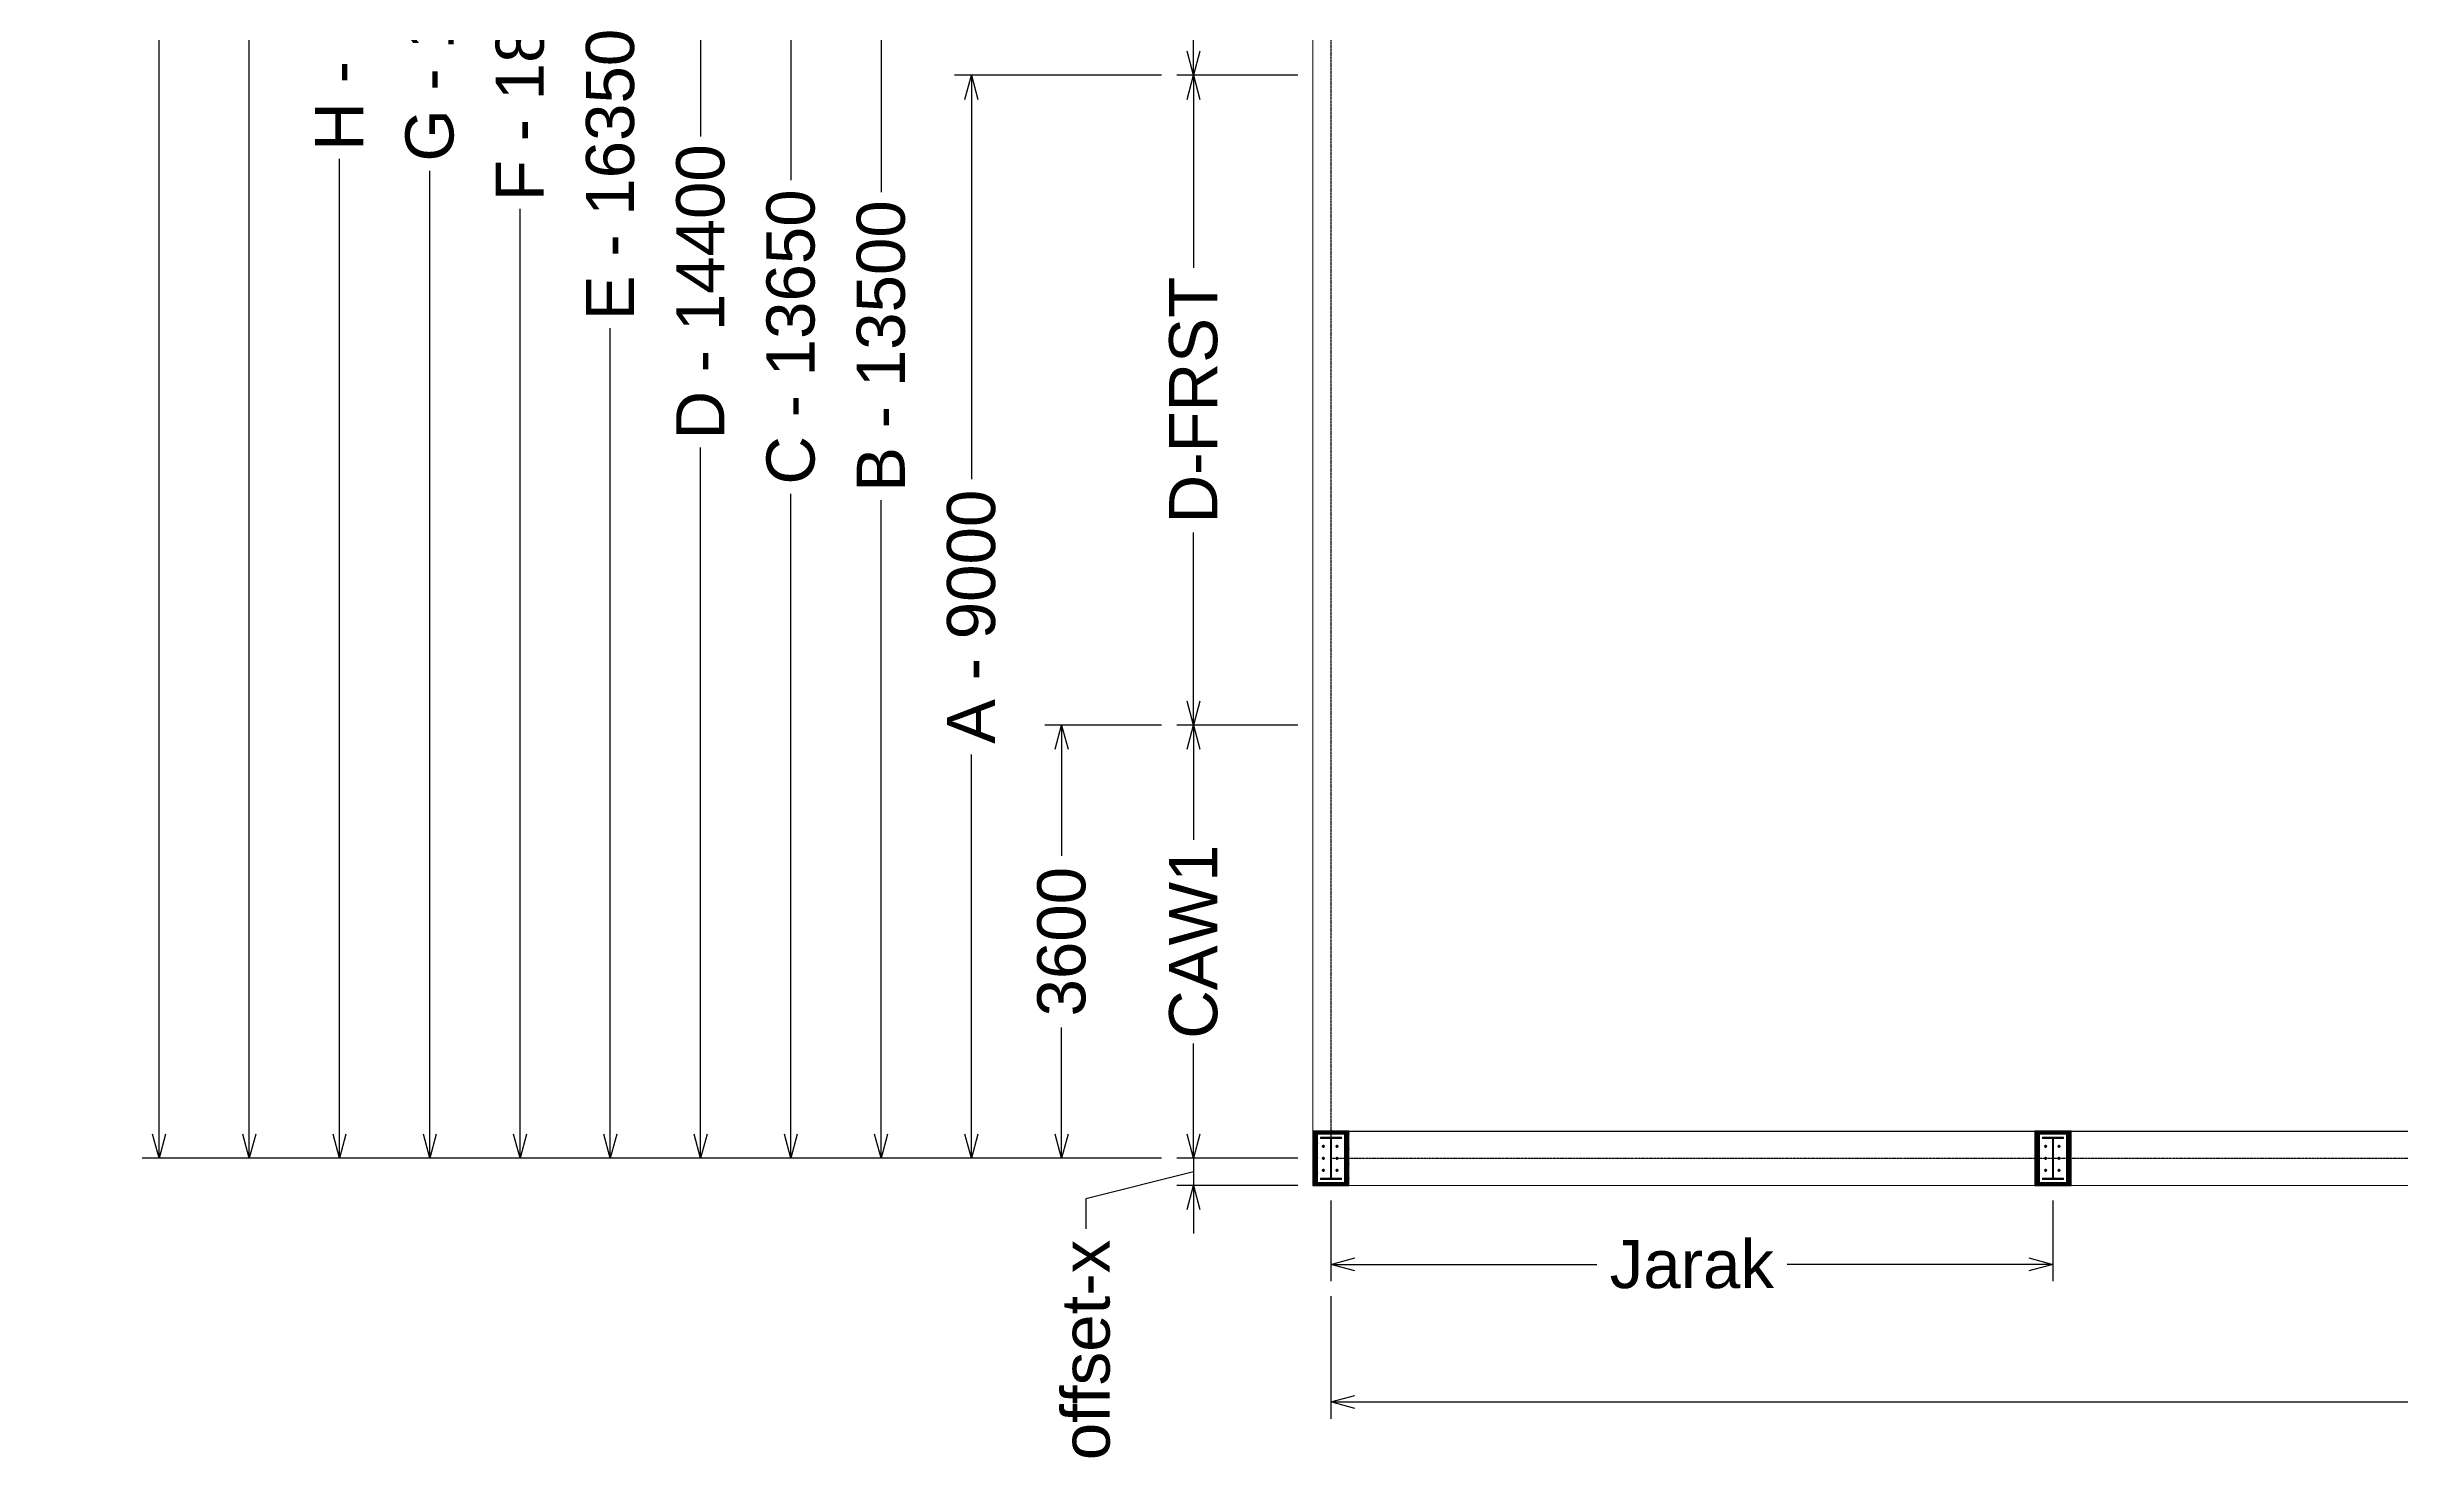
# Model space of a CAD drawing. Header units: millimetres. Extents: x -61993 to 642891, y -429158 to 50967.
# Drawn here: x 498234 to 517793, y -376940 to -365158 of the extents above; entities that cross this region are included whole.
import ezdxf

# ---------------------------------------------------------------- set-up
doc = ezdxf.new("R2010")
doc.units = ezdxf.units.MM
doc.linetypes.add('CENTER', pattern=[50.8, 31.75, -6.35, 6.35, -6.35])
for name, color, linetype, lineweight in [('0.00', 252, 'Continuous', 0), ('0.05', 40, 'Continuous', 5), ('0.09', 172, 'Continuous', 9), ('0.13', 10, 'Continuous', 13), ('WF 300 X 150', 43, 'Continuous', 0)]:
    doc.layers.add(name, color=color, linetype=linetype, lineweight=lineweight)
doc.layers.add('Steel', color=152, linetype='Continuous')
doc.styles.add('SANSERIF', font='sanss___.ttf', dxfattribs={"height": 2})
doc.dimstyles.new('Sagoe_2_mm', dxfattribs={"dimscale": 25, "dimtxt": 2, "dimasz": 1, "dimexe": 0.7, "dimexo": 0.625, "dimtad": 0, "dimdec": 0, "dimzin": 1, "dimdsep": 46, "dimtxsty": 'SANSERIF', "dimblk": 'OPEN30', "dimcen": 1, "dimclrd": 1, "dimclre": 1, "dimclrt": 152, "dimadec": 0, "dimazin": 0, "dimtfac": 1, "dimtdec": 0, "dimtofl": 0, "dimtmove": 1, "dimatfit": 3, "dimfxl": 1, "dimarcsym": 0})
pattern_1 = [(45, (1363.141, -798.975), (-8.838835, 8.838835), []), (45, (1371.98, -798.975), (-8.838835, 8.838835), [15.625, -3.125, 0, -3.125])]

# ---------------------------------------------------------------- blocks, each defined once
blk = doc.blocks.new('_Open30')
at = {"color": 0, "linetype": 'ByBlock', "lineweight": -2}
for p, q in [((-1, 0.268), (0, 0)), ((0, 0), (-1, -0.268)), ((0, 0), (-1, 0))]:
    blk.add_line(p, q, dxfattribs=at)
blk = doc.blocks.new('*D126')
at = {"color": 1, "lineweight": -2, "transparency": 16777216}
for p, q in [((508901, -374742), (508901, -375414)), ((514901, -374742), (514901, -375414)), ((509101, -375274), (511110, -375274)), ((514701, -375274), (512693, -375274))]:
    blk.add_line(p, q, dxfattribs=at)
at = {"layer": 'Defpoints', "color": 0, "transparency": 16777216}
for p in [(508901, -374617), (514901, -374617), (514901, -375274)]:
    blk.add_point(p, dxfattribs=at)
at = {"color": 1, "lineweight": -2, "transparency": 16777216, "xscale": 200, "yscale": 200, "zscale": 200, "rotation": 180}
blk.add_blockref('_Open30', (508901, -375274), dxfattribs=at)
at = {"color": 1, "lineweight": -2, "transparency": 16777216, "xscale": 200, "yscale": 200, "zscale": 200}
blk.add_blockref('_Open30', (514901, -375274), dxfattribs=at)
at = {"color": 152, "transparency": 16777216, "insert": (511901, -375274), "char_height": 400, "attachment_point": 5, "style": 'SANSERIF'}
blk.add_mtext('Jarak', dxfattribs=at)
blk = doc.blocks.new('*D127')
at = {"color": 1, "lineweight": -2, "transparency": 16777216}
for p, q in [((640901, -374742), (640901, -376557)), ((508901, -375539), (508901, -376557)), ((509101, -376417), (573813, -376417)), ((640701, -376417), (575990, -376417))]:
    blk.add_line(p, q, dxfattribs=at)
at = {"layer": 'Defpoints', "color": 0, "transparency": 16777216}
for p in [(640901, -374617), (508901, -375414), (640901, -376417)]:
    blk.add_point(p, dxfattribs=at)
at = {"color": 1, "lineweight": -2, "transparency": 16777216, "xscale": 200, "yscale": 200, "zscale": 200, "rotation": 180}
blk.add_blockref('_Open30', (508901, -376417), dxfattribs=at)
at = {"color": 1, "lineweight": -2, "transparency": 16777216, "xscale": 200, "yscale": 200, "zscale": 200}
blk.add_blockref('_Open30', (640901, -376417), dxfattribs=at)
at = {"color": 152, "transparency": 16777216, "insert": (574901, -376417), "char_height": 400, "attachment_point": 5, "style": 'SANSERIF'}
blk.add_mtext('Panjang', dxfattribs=at)
blk = doc.blocks.new('*D128')
at = {"color": 1, "lineweight": -2, "transparency": 16777216}
for p, q in [((508626, -370792), (507620, -370792)), ((507760, -370992), (507760, -371745)), ((507760, -374192), (507760, -373439)), ((508626, -374392), (507620, -374392))]:
    blk.add_line(p, q, dxfattribs=at)
at = {"layer": 'Defpoints', "color": 0, "transparency": 16777216}
for p in [(507760, -370792), (508751, -370792), (508751, -374392)]:
    blk.add_point(p, dxfattribs=at)
at = {"color": 1, "lineweight": -2, "transparency": 16777216, "xscale": 200, "yscale": 200, "zscale": 200}
for p, rotation in [((507760, -370792), 90), ((507760, -374392), 270)]:
    blk.add_blockref('_Open30', p, dxfattribs=dict(at, rotation=rotation))
at = {"color": 152, "transparency": 16777216, "insert": (507760, -372592), "char_height": 400, "attachment_point": 5, "rotation": 90, "style": 'SANSERIF'}
blk.add_mtext('CAW1', dxfattribs=at)
blk = doc.blocks.new('*D129')
at = {"color": 1, "lineweight": -2, "transparency": 16777216}
for p, q in [((508626, -365392), (507620, -365392)), ((507760, -365592), (507760, -366991)), ((507760, -370592), (507760, -369193)), ((508626, -370792), (507620, -370792))]:
    blk.add_line(p, q, dxfattribs=at)
at = {"layer": 'Defpoints', "color": 0, "transparency": 16777216}
for p in [(507760, -365392), (508751, -365392), (508751, -370792)]:
    blk.add_point(p, dxfattribs=at)
at = {"color": 1, "lineweight": -2, "transparency": 16777216, "xscale": 200, "yscale": 200, "zscale": 200}
for p, rotation in [((507760, -365392), 90), ((507760, -370792), 270)]:
    blk.add_blockref('_Open30', p, dxfattribs=dict(at, rotation=rotation))
at = {"color": 152, "transparency": 16777216, "insert": (507760, -368092), "char_height": 400, "attachment_point": 5, "rotation": 90, "style": 'SANSERIF'}
blk.add_mtext('D-FRST', dxfattribs=at)
blk = doc.blocks.new('*D130')
at = {"color": 1, "lineweight": -2, "transparency": 16777216}
for p, q in [((508626, -360892), (507620, -360892)), ((507760, -361092), (507760, -362238)), ((507760, -365192), (507760, -364046)), ((508626, -365392), (507620, -365392))]:
    blk.add_line(p, q, dxfattribs=at)
at = {"layer": 'Defpoints', "color": 0, "transparency": 16777216}
for p in [(507760, -360892), (508751, -360892), (508751, -365392)]:
    blk.add_point(p, dxfattribs=at)
at = {"color": 1, "lineweight": -2, "transparency": 16777216, "xscale": 200, "yscale": 200, "zscale": 200}
for p, rotation in [((507760, -360892), 90), ((507760, -365392), 270)]:
    blk.add_blockref('_Open30', p, dxfattribs=dict(at, rotation=rotation))
at = {"color": 152, "transparency": 16777216, "insert": (507760, -363142), "char_height": 400, "attachment_point": 5, "rotation": 90, "style": 'SANSERIF'}
blk.add_mtext('FCAW', dxfattribs=at)
blk = doc.blocks.new('*D153')
at = {"color": 1, "lineweight": -2, "transparency": 16777216}
for p, q in [((507495, -370792), (506524, -370792)), ((506664, -370992), (506664, -371879)), ((506664, -374192), (506664, -373305)), ((507495, -374392), (506524, -374392))]:
    blk.add_line(p, q, dxfattribs=at)
at = {"layer": 'Defpoints', "color": 0, "transparency": 16777216}
for p in [(506664, -370792), (507620, -370792), (507620, -374392)]:
    blk.add_point(p, dxfattribs=at)
at = {"color": 1, "lineweight": -2, "transparency": 16777216, "xscale": 200, "yscale": 200, "zscale": 200}
for p, rotation in [((506664, -370792), 90), ((506664, -374392), 270)]:
    blk.add_blockref('_Open30', p, dxfattribs=dict(at, rotation=rotation))
at = {"color": 152, "transparency": 16777216, "insert": (506664, -372592), "char_height": 400, "attachment_point": 5, "rotation": 90, "style": 'SANSERIF'}
blk.add_mtext('3600', dxfattribs=at)
blk = doc.blocks.new('*D154')
at = {"color": 1, "lineweight": -2, "transparency": 16777216}
for p, q in [((507495, -365392), (505774, -365392)), ((505914, -365592), (505914, -368748)), ((505914, -374192), (505914, -371036)), ((507495, -374392), (505774, -374392))]:
    blk.add_line(p, q, dxfattribs=at)
at = {"layer": 'Defpoints', "color": 0, "transparency": 16777216}
for p in [(505914, -365392), (507620, -365392), (507620, -374392)]:
    blk.add_point(p, dxfattribs=at)
at = {"color": 1, "lineweight": -2, "transparency": 16777216, "xscale": 200, "yscale": 200, "zscale": 200}
for p, rotation in [((505914, -365392), 90), ((505914, -374392), 270)]:
    blk.add_blockref('_Open30', p, dxfattribs=dict(at, rotation=rotation))
at = {"color": 152, "transparency": 16777216, "insert": (505914, -369892), "char_height": 400, "attachment_point": 5, "rotation": 90, "style": 'SANSERIF'}
blk.add_mtext('A - 9000', dxfattribs=at)
blk = doc.blocks.new('*D155')
at = {"color": 1, "lineweight": -2, "transparency": 16777216}
for p, q in [((507495, -360892), (505024, -360892)), ((505164, -361092), (505164, -366362)), ((505164, -374192), (505164, -368922)), ((507495, -374392), (505024, -374392))]:
    blk.add_line(p, q, dxfattribs=at)
at = {"layer": 'Defpoints', "color": 0, "transparency": 16777216}
for p in [(505164, -360892), (507620, -360892), (507620, -374392)]:
    blk.add_point(p, dxfattribs=at)
at = {"color": 1, "lineweight": -2, "transparency": 16777216, "xscale": 200, "yscale": 200, "zscale": 200}
for p, rotation in [((505164, -360892), 90), ((505164, -374392), 270)]:
    blk.add_blockref('_Open30', p, dxfattribs=dict(at, rotation=rotation))
at = {"color": 152, "transparency": 16777216, "insert": (505164, -367642), "char_height": 400, "attachment_point": 5, "rotation": 90, "style": 'SANSERIF'}
blk.add_mtext('B - 13500', dxfattribs=at)
blk = doc.blocks.new('*D156')
at = {"color": 1, "lineweight": -2, "transparency": 16777216}
for p, q in [((507495, -360742), (504274, -360742)), ((504414, -360942), (504414, -366264)), ((504414, -374192), (504414, -368870)), ((507495, -374392), (504274, -374392))]:
    blk.add_line(p, q, dxfattribs=at)
at = {"layer": 'Defpoints', "color": 0, "transparency": 16777216}
for p in [(504414, -360742), (507620, -360742), (507620, -374392)]:
    blk.add_point(p, dxfattribs=at)
at = {"color": 1, "lineweight": -2, "transparency": 16777216, "xscale": 200, "yscale": 200, "zscale": 200}
for p, rotation in [((504414, -360742), 90), ((504414, -374392), 270)]:
    blk.add_blockref('_Open30', p, dxfattribs=dict(at, rotation=rotation))
at = {"color": 152, "transparency": 16777216, "insert": (504414, -367567), "char_height": 400, "attachment_point": 5, "rotation": 90, "style": 'SANSERIF'}
blk.add_mtext('C - 13650', dxfattribs=at)
blk = doc.blocks.new('*D157')
at = {"color": 1, "lineweight": -2, "transparency": 16777216}
for p, q in [((508626, -359992), (503524, -359992)), ((503664, -360192), (503664, -365900)), ((503664, -374192), (503664, -368484)), ((507495, -374392), (503524, -374392))]:
    blk.add_line(p, q, dxfattribs=at)
at = {"layer": 'Defpoints', "color": 0, "transparency": 16777216}
for p in [(503664, -359992), (508751, -359992), (507620, -374392)]:
    blk.add_point(p, dxfattribs=at)
at = {"color": 1, "lineweight": -2, "transparency": 16777216, "xscale": 200, "yscale": 200, "zscale": 200}
for p, rotation in [((503664, -359992), 90), ((503664, -374392), 270)]:
    blk.add_blockref('_Open30', p, dxfattribs=dict(at, rotation=rotation))
at = {"color": 152, "transparency": 16777216, "insert": (503664, -367192), "char_height": 400, "attachment_point": 5, "rotation": 90, "style": 'SANSERIF'}
blk.add_mtext('D - 14400', dxfattribs=at)
blk = doc.blocks.new('*D158')
at = {"color": 1, "lineweight": -2, "transparency": 16777216}
for p, q in [((508626, -358042), (502774, -358042)), ((502914, -358242), (502914, -364940)), ((502914, -374192), (502914, -367494)), ((507495, -374392), (502774, -374392))]:
    blk.add_line(p, q, dxfattribs=at)
at = {"layer": 'Defpoints', "color": 0, "transparency": 16777216}
for p in [(502914, -358042), (508751, -358042), (507620, -374392)]:
    blk.add_point(p, dxfattribs=at)
at = {"color": 1, "lineweight": -2, "transparency": 16777216, "xscale": 200, "yscale": 200, "zscale": 200}
for p, rotation in [((502914, -358042), 90), ((502914, -374392), 270)]:
    blk.add_blockref('_Open30', p, dxfattribs=dict(at, rotation=rotation))
at = {"color": 152, "transparency": 16777216, "insert": (502914, -366217), "char_height": 400, "attachment_point": 5, "rotation": 90, "style": 'SANSERIF'}
blk.add_mtext('E - 16350', dxfattribs=at)
blk = doc.blocks.new('*D159')
at = {"color": 1, "lineweight": -2, "transparency": 16777216}
for p, q in [((508626, -356092), (502024, -356092)), ((502164, -356292), (502164, -363981)), ((502164, -374192), (502164, -366503)), ((507495, -374392), (502024, -374392))]:
    blk.add_line(p, q, dxfattribs=at)
at = {"layer": 'Defpoints', "color": 0, "transparency": 16777216}
for p in [(502164, -356092), (508751, -356092), (507620, -374392)]:
    blk.add_point(p, dxfattribs=at)
at = {"color": 1, "lineweight": -2, "transparency": 16777216, "xscale": 200, "yscale": 200, "zscale": 200}
for p, rotation in [((502164, -356092), 90), ((502164, -374392), 270)]:
    blk.add_blockref('_Open30', p, dxfattribs=dict(at, rotation=rotation))
at = {"color": 152, "transparency": 16777216, "insert": (502164, -365242), "char_height": 400, "attachment_point": 5, "rotation": 90, "style": 'SANSERIF'}
blk.add_mtext('F - 18300', dxfattribs=at)
blk = doc.blocks.new('*D160')
at = {"color": 1, "lineweight": -2, "transparency": 16777216}
for p, q in [((508626, -355342), (501274, -355342)), ((501414, -355542), (501414, -363548)), ((501414, -374192), (501414, -366187)), ((507495, -374392), (501274, -374392))]:
    blk.add_line(p, q, dxfattribs=at)
at = {"layer": 'Defpoints', "color": 0, "transparency": 16777216}
for p in [(501414, -355342), (508751, -355342), (507620, -374392)]:
    blk.add_point(p, dxfattribs=at)
at = {"color": 1, "lineweight": -2, "transparency": 16777216, "xscale": 200, "yscale": 200, "zscale": 200}
for p, rotation in [((501414, -355342), 90), ((501414, -374392), 270)]:
    blk.add_blockref('_Open30', p, dxfattribs=dict(at, rotation=rotation))
at = {"color": 152, "transparency": 16777216, "insert": (501414, -364867), "char_height": 400, "attachment_point": 5, "rotation": 90, "style": 'SANSERIF'}
blk.add_mtext('G - 19050', dxfattribs=at)
blk = doc.blocks.new('*D161')
at = {"color": 1, "lineweight": -2, "transparency": 16777216}
for p, q in [((508626, -355192), (500524, -355192)), ((500664, -355392), (500664, -363498)), ((500664, -374192), (500664, -366086)), ((507495, -374392), (500524, -374392))]:
    blk.add_line(p, q, dxfattribs=at)
at = {"layer": 'Defpoints', "color": 0, "transparency": 16777216}
for p in [(500664, -355192), (508751, -355192), (507620, -374392)]:
    blk.add_point(p, dxfattribs=at)
at = {"color": 1, "lineweight": -2, "transparency": 16777216, "xscale": 200, "yscale": 200, "zscale": 200}
for p, rotation in [((500664, -355192), 90), ((500664, -374392), 270)]:
    blk.add_blockref('_Open30', p, dxfattribs=dict(at, rotation=rotation))
at = {"color": 152, "transparency": 16777216, "insert": (500664, -364792), "char_height": 400, "attachment_point": 5, "rotation": 90, "style": 'SANSERIF'}
blk.add_mtext('H - 19200', dxfattribs=at)
blk = doc.blocks.new('*D162')
at = {"color": 1, "lineweight": -2, "transparency": 16777216}
for p, q in [((508626, -350692), (499774, -350692)), ((499914, -350892), (499914, -361375)), ((499914, -374192), (499914, -363709)), ((507495, -374392), (499774, -374392))]:
    blk.add_line(p, q, dxfattribs=at)
at = {"layer": 'Defpoints', "color": 0, "transparency": 16777216}
for p in [(499914, -350692), (508751, -350692), (507620, -374392)]:
    blk.add_point(p, dxfattribs=at)
at = {"color": 1, "lineweight": -2, "transparency": 16777216, "xscale": 200, "yscale": 200, "zscale": 200}
for p, rotation in [((499914, -350692), 90), ((499914, -374392), 270)]:
    blk.add_blockref('_Open30', p, dxfattribs=dict(at, rotation=rotation))
at = {"color": 152, "transparency": 16777216, "insert": (499914, -362542), "char_height": 400, "attachment_point": 5, "rotation": 90, "style": 'SANSERIF'}
blk.add_mtext('I - 23700', dxfattribs=at)
blk = doc.blocks.new('*D163')
at = {"color": 1, "lineweight": -2, "transparency": 16777216}
for p, q in [((508626, -345292), (499024, -345292)), ((499164, -345492), (499164, -358591)), ((499164, -374192), (499164, -361093)), ((507495, -374392), (499024, -374392))]:
    blk.add_line(p, q, dxfattribs=at)
at = {"layer": 'Defpoints', "color": 0, "transparency": 16777216}
for p in [(499164, -345292), (508751, -345292), (507620, -374392)]:
    blk.add_point(p, dxfattribs=at)
at = {"color": 1, "lineweight": -2, "transparency": 16777216, "xscale": 200, "yscale": 200, "zscale": 200}
for p, rotation in [((499164, -345292), 90), ((499164, -374392), 270)]:
    blk.add_blockref('_Open30', p, dxfattribs=dict(at, rotation=rotation))
at = {"color": 152, "transparency": 16777216, "insert": (499164, -359842), "char_height": 400, "attachment_point": 5, "rotation": 90, "style": 'SANSERIF'}
blk.add_mtext('J - 29100', dxfattribs=at)
blk = doc.blocks.new('Steel Column')
at = {"layer": 'Steel'}
blk.add_lwpolyline([(150, -225), (150, 225), (-150, 225), (-150, -225)], close=True, dxfattribs=at)
blk = doc.blocks.new('*U164')
blk.add_blockref('Steel Column', (0, 0))
blk = doc.blocks.new('*U165')
at = {"color": 0, "linetype": 'ByBlock', "lineweight": -2, "transparency": 16777216}
for p in [(0, -32700), (6000, -32700)]:
    blk.add_blockref('*U164', p, dxfattribs=at)
blk = doc.blocks.new('A$C085D16B7')
at = {"layer": '0.00', "ltscale": 0.5}
h = blk.add_hatch(dxfattribs=at)
h.set_pattern_fill('ANSI35', color=256, scale=50, style=0)
h.set_pattern_definition(pattern_1)
h.paths.add_polyline_path([(450, 288), (0, 288), (25, 250), (425, 250)])
h.paths.add_polyline_path([(425, 25), (25, 25), (0, -12), (450, -12)])
h = blk.add_hatch(dxfattribs=at)
h.set_pattern_fill('ANSI35', color=256, scale=50, style=0)
h.set_pattern_definition([(135, (-913.16, -798.975), (8.83883, 8.83883), []), (135, (-921.999, -798.975), (8.83883, 8.83883), [15.625, -3.125, 0, -3.125])])
h.paths.add_polyline_path([(0, 288), (25, 250), (25, 25), (0, -12)])
at = {"layer": '0.00'}
h = blk.add_hatch(dxfattribs=at)
h.set_pattern_fill('ANSI31', color=256, scale=30, angle=-90, style=0)
h.set_pattern_definition([(315, (619428.904, -11494.7824), (2.65165043, 2.65165043), [])])
edge = h.paths.add_edge_path()
edge.add_line((389, 225), (400, 225))
edge.add_line((400, 225), (400, 50))
edge.add_line((400, 50), (389, 50))
edge.add_line((389, 50), (389, 129))
edge.add_arc((384, 129), 5, 0, 90)
edge.add_line((384, 134), (66, 134))
edge.add_arc((66, 129), 5, 90, 180)
edge.add_line((61, 129), (61, 50))
edge.add_line((61, 50), (50, 50))
edge.add_line((50, 50), (50, 225))
edge.add_line((50, 225), (61, 225))
edge.add_line((61, 225), (61, 146))
edge.add_arc((66, 146), 5, 180, 270)
edge.add_line((66, 141), (384, 141))
edge.add_arc((384, 146), 5, -90, 0)
edge.add_line((389, 146), (389, 225))
at = {"layer": '0.00', "ltscale": 0.5}
h = blk.add_hatch(dxfattribs=at)
h.set_pattern_fill('ANSI35', color=256, scale=50, style=0)
h.set_pattern_definition(pattern_1)
h.paths.add_polyline_path([(450, 288), (425, 250), (425, 25), (450, -12)])
at = {"layer": '0.05', "ltscale": 0.5}
for points in [[(0, 288), (25, 250)], [(425, 250), (450, 288)], [(25, 25), (0, -12)], [(425, 25), (450, -12)]]:
    blk.add_lwpolyline(points, dxfattribs=at)
blk.add_lwpolyline([(0, -12), (450, -12), (450, 288), (0, 288)], close=True, dxfattribs=at)
at = {"layer": '0.05'}
blk.add_lwpolyline([(25, 250), (25, 25), (425, 25), (425, 250)], close=True, dxfattribs=at)
at = {"layer": '0.09'}
blk.add_lwpolyline([(389, 225), (400, 225), (400, 50), (389, 50), (389, 129, 0.414214), (384, 134), (66, 134, 0.414214), (61, 129), (61, 50), (50, 50), (50, 225), (61, 225), (61, 146, 0.414214), (66, 141), (384, 141, 0.414214), (389, 146)], format="xyb", close=True, dxfattribs=at)
at = {"layer": 'WF 300 X 150'}
for p, q in [((113, 200), (137, 200)), ((125, 212), (125, 188)), ((237, 200), (213, 200)), ((225, 212), (225, 188)), ((337, 200), (313, 200)), ((325, 212), (325, 188)), ((113, 88), (137, 88)), ((125, 76), (125, 99)), ((237, 88), (213, 88)), ((225, 76), (225, 99)), ((337, 88), (313, 88)), ((325, 76), (325, 99))]:
    blk.add_line(p, q, dxfattribs=at)
for centre in [(125, 200), (225, 200), (325, 200), (125, 88), (225, 88), (325, 88)]:
    blk.add_circle(centre, 9.55, dxfattribs=at)
blk = doc.blocks.new('*U166')
at = {"layer": '0.05', "ltscale": 0.5, "rotation": 89.99999999999999}
blk.add_blockref('A$C085D16B7', (138, -225), dxfattribs=at)
blk = doc.blocks.new('*U167')
at = {"color": 0, "linetype": 'ByBlock', "lineweight": -2, "transparency": 16777216}
for p in [(0, 0), (6000, 0)]:
    blk.add_blockref('*U166', p, dxfattribs=at)
blk = doc.blocks.new('*D172')
at = {"color": 1, "lineweight": -2, "transparency": 16777216}
for p, q in [((507760, -374192), (507760, -373992)), ((507760, -374505), (506866, -374728)), ((508626, -374392), (507620, -374392)), ((507760, -374392), (507760, -374617)), ((506866, -374728), (506866, -374978)), ((508626, -374617), (507620, -374617)), ((507760, -374817), (507760, -375017))]:
    blk.add_line(p, q, dxfattribs=at)
at = {"layer": 'Defpoints', "color": 0, "transparency": 16777216}
for p in [(508751, -374392), (507760, -374617), (508751, -374617)]:
    blk.add_point(p, dxfattribs=at)
at = {"color": 1, "lineweight": -2, "transparency": 16777216, "xscale": 200, "yscale": 200, "zscale": 200}
for p, rotation in [((507760, -374392), 270), ((507760, -374617), 90)]:
    blk.add_blockref('_Open30', p, dxfattribs=dict(at, rotation=rotation))
at = {"color": 152, "transparency": 16777216, "insert": (506866, -375985), "char_height": 400, "attachment_point": 5, "rotation": 90, "style": 'SANSERIF'}
blk.add_mtext('offset-x', dxfattribs=at)

msp = doc.modelspace()

# ---------------------------------------------------------------- linework, layer by layer
at = {"color": 5, "linetype": 'CENTER', "ltscale": 0.25}
msp.add_lwpolyline([(508901.463, -374392.065), (640901.463, -374392.065), (640901.463, -341692.065), (508901.463, -341692.065)], close=True, dxfattribs=at)
msp.add_lwpolyline([(508901.463, -374167.065), (640901.463, -374167.065)])
at = {"layer": '0.13'}
msp.add_lwpolyline([(508751.463, -341467.065), (641051.463, -341467.065), (641051.463, -374617.065), (508751.463, -374617.065)], close=True, dxfattribs=at)

# ---------------------------------------------------------------- block references
for name, p in [('*U165', (508901.463, -341692.065)), ('*U167', (508901.463, -374392.065))]:
    msp.add_blockref(name, p)

# ---------------------------------------------------------------- dimensions: what is measured, and where the dimension line sits
for base, p1, p2, text, picture, middle in [((499164.247, -345292.065), (507619.681, -374392.065), (508751.463, -345292.065), 'J - <>', '*D163', (499164.247, -359842.065)), ((499914.247, -350692.065), (507619.681, -374392.065), (508751.463, -350692.065), 'I - <>', '*D162', (499914.247, -362542.065)), ((500664.247, -355192.065), (507619.681, -374392.065), (508751.463, -355192.065), 'H - <>', '*D161', (500664.247, -364792.065)), ((501414.247, -355342.065), (507619.681, -374392.065), (508751.463, -355342.065), 'G - <>', '*D160', (501414.247, -364867.065)), ((502164.247, -356092.065), (507619.681, -374392.065), (508751.463, -356092.065), 'F - <>', '*D159', (502164.247, -365242.065)), ((502914.247, -358042.065), (507619.681, -374392.065), (508751.463, -358042.065), 'E - <>', '*D158', (502914.247, -366217.065)), ((503664.247, -359992.065), (507619.681, -374392.065), (508751.463, -359992.065), 'D - <>', '*D157', (503664.247, -367192.065)), ((504414.247, -360742.065), (507619.681, -374392.065), (507619.681, -360742.065), 'C - <>', '*D156', (504414.247, -367567.065)), ((505164.247, -360892.065), (507619.681, -374392.065), (507619.681, -360892.065), 'B - <>', '*D155', (505164.247, -367642.065)), ((507759.681, -360892.065), (508751.463, -365392.065), (508751.463, -360892.065), 'FCAW', '*D130', (507759.681, -363142.065)), ((505914.247, -365392.065), (507619.681, -374392.065), (507619.681, -365392.065), 'A - <>', '*D154', (505914.247, -369892.065)), ((507759.681, -365392.065), (508751.463, -370792.065), (508751.463, -365392.065), 'D-FRST', '*D129', (507759.681, -368092.065)), ((507759.681, -370792.065), (508751.463, -374392.065), (508751.463, -370792.065), 'CAW1', '*D128', (507759.681, -372592.065))]:
    dim = msp.add_linear_dim(base=base, p1=p1, p2=p2, angle=90, text=text, dimstyle='Sagoe_2_mm')
    dim.commit()
    dim.dimension.update_dxf_attribs({"geometry": picture, "text_midpoint": middle})
dim = msp.add_linear_dim(base=(506664.247, -370792.065), p1=(507619.681, -374392.065), p2=(507619.681, -370792.065), angle=90, dimstyle='Sagoe_2_mm')
dim.commit()
dim.dimension.update_dxf_attribs({"geometry": '*D153', "text_midpoint": (506664.247, -372592.065)})
dim = msp.add_linear_dim(base=(507759.681, -374617.065), p1=(508751.463, -374392.065), p2=(508751.463, -374617.065), angle=90, text='offset-x', dimstyle='Sagoe_2_mm')
dim.commit()
dim.dimension.update_dxf_attribs({"geometry": '*D172', "text_midpoint": (506866.379, -375103.058), "dimtype": 160})
for base, p1, p2, text, picture, middle in [((514901.463, -375273.743), (508901.463, -374617.065), (514901.463, -374617.065), 'Jarak', '*D126', (511901.463, -375273.743)), ((640901.463, -376416.801), (508901.463, -375413.743), (640901.463, -374617.065), 'Panjang', '*D127', (574901.463, -376416.801))]:
    dim = msp.add_linear_dim(base=base, p1=p1, p2=p2, text=text, dimstyle='Sagoe_2_mm')
    dim.commit()
    dim.dimension.update_dxf_attribs({"geometry": picture, "text_midpoint": middle})

doc.saveas('drawing.dxf')
